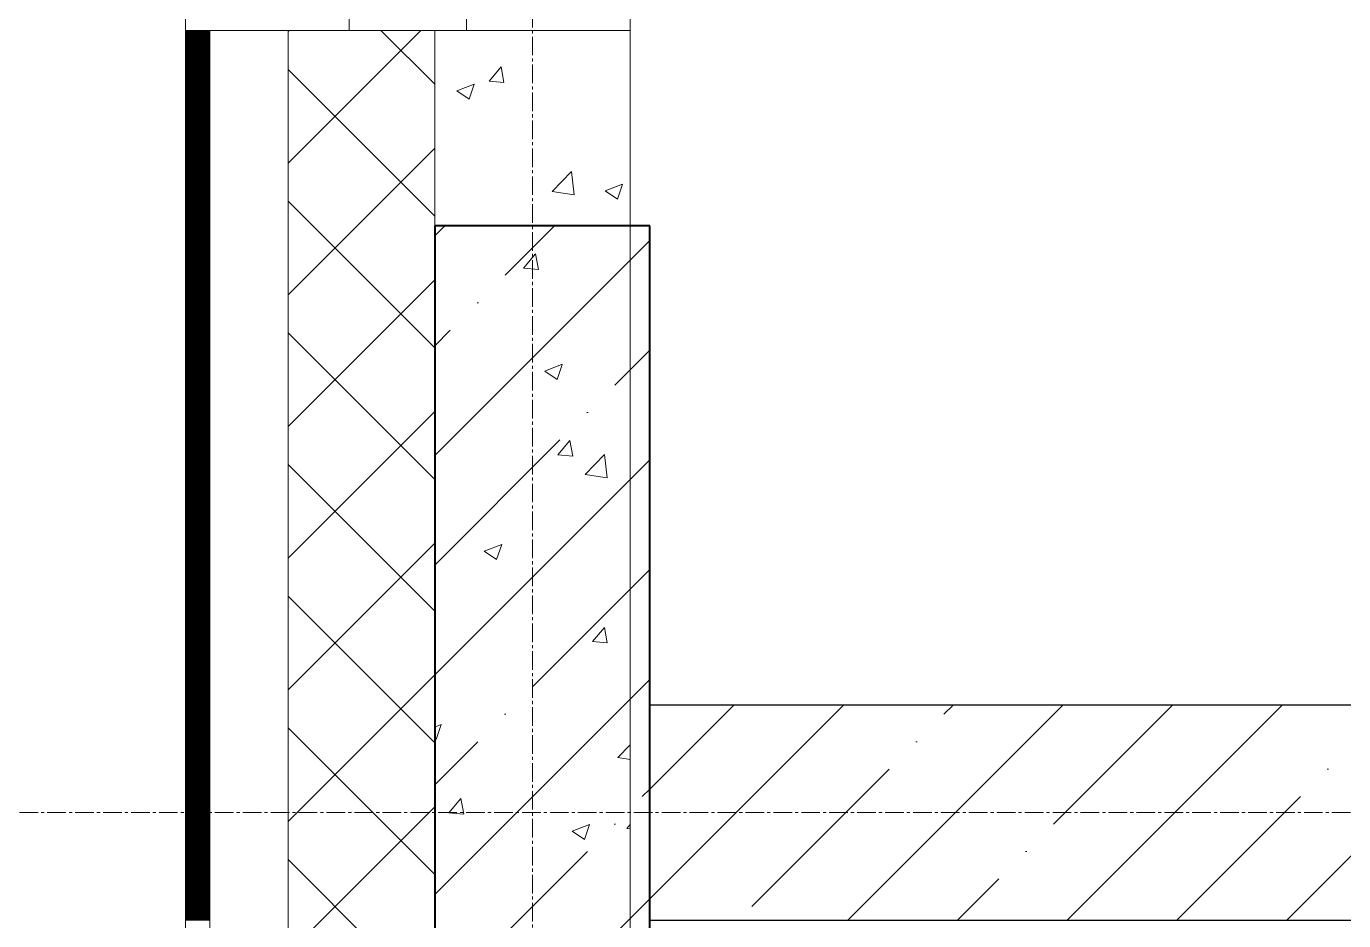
# Model space of a CAD drawing. Header units: millimetres. Extents: x -24360 to 609566, y -391049 to 148426.
# Drawn here: x 193512 to 194859, y 12544 to 13458 of the extents above; entities that cross this region are included whole.
import ezdxf

# ---------------------------------------------------------------- set-up
doc = ezdxf.new("R2010")
doc.units = ezdxf.units.MM
doc.linetypes.add('CENTER2', pattern=[28.575, 19.05, -3.175, 3.175, -3.175])
doc.linetypes.add('HIDDEN2', pattern=[4.7625, 3.175, -1.5875])
for name, color, linetype, lineweight in [('A-Wall_Материал_Газоблок_Контур', 250, 'Continuous', 0), ('АР_Колонны', 70, 'Continuous', 30), ('АР_Окна', 4, 'Continuous', 5), ('АР_Стены ЖБ', 7, 'Continuous', 30), ('АР_Стены ПЕНОблок', 52, 'Continuous', 20), ('АР_Тонкая', 254, 'Continuous', 5), ('АР_Утеплитель', 31, 'Continuous', 0), ('АР_Штриховка', 8, 'Continuous', 0)]:
    doc.layers.add(name, color=color, linetype=linetype, lineweight=lineweight)
doc.layers.add('АР_Оси_РД_100', color=7, linetype='Continuous', lineweight=0, true_color=0x525252)

msp = doc.modelspace()

# ---------------------------------------------------------------- hatches: boundary and pattern name
at = {"layer": 'АР_Штриховка', "linetype": 'Continuous', "lineweight": 5, "true_color": 0x000000}
h = msp.add_hatch(dxfattribs=at)
h.set_pattern_fill('ANSI35', color=18, scale=25, style=0)
h.set_pattern_definition([(45, (194029.4, -14045.81), (-112.2532, 112.2532), []), (45, (194141.65, -14045.81), (-112.2532, 112.2532), [198.4375, -39.6875, 0, -39.6875])])
h.paths.add_polyline_path([(193929.4, 12054.189), (194149.4, 12054.189), (194149.4, 13254.189), (193929.4, 13254.189)], flags=0)
h = msp.add_hatch(dxfattribs=at)
h.set_pattern_fill('ANSI35', color=18, scale=25, style=0)
h.set_pattern_definition([(45, (194029.4, -14045.81), (-112.2532, 112.2532), []), (45, (194141.65, -14045.81), (-112.2532, 112.2532), [198.4375, -39.6875, 0, -39.6875])])
h.paths.add_polyline_path([(194149.399, 12764.184), (194149.4, 12544.184), (200729.4, 12544.189), (200729.399, 12764.189)], flags=0)

# ---------------------------------------------------------------- linework, layer by layer
at = {"layer": 'A-Wall_Материал_Газоблок_Контур', "color": 18, "linetype": 'Continuous', "lineweight": 0, "true_color": 0x000000}
for p, q in [((193674.4, 16754.189), (193674.4, 13454.189)), ((194129.4, 13454.189), (194129.4, 16754.189))]:
    msp.add_line(p, q, dxfattribs=at)
at = {"layer": 'АР_Колонны', "color": 18, "linetype": 'HIDDEN2', "lineweight": 25, "true_color": 0x000000}
for p, q in [((193929.4, 13254.189), (194149.4, 13254.189)), ((193929.4, 12054.189), (193929.4, 13254.189)), ((194149.4, 13254.189), (194149.4, 12054.189))]:
    msp.add_line(p, q, dxfattribs=at)
at = {"layer": 'АР_Колонны', "color": 18, "linetype": 'Continuous', "lineweight": 30, "true_color": 0x000000}
for p, q in [((194149.4, 13254.189), (193929.4, 13254.189)), ((193929.4, 13254.189), (193929.4, 12054.189)), ((194149.4, 12054.189), (194149.4, 13254.189))]:
    msp.add_line(p, q, dxfattribs=at)
at = {"layer": 'АР_Окна', "color": 18, "linetype": 'Continuous', "lineweight": 5, "true_color": 0x000000}
for p, q in [((193674.4, 16754.189), (193674.4, 13454.189)), ((194129.4, 16754.189), (194129.4, 13454.189))]:
    msp.add_line(p, q, dxfattribs=at)
msp.add_lwpolyline([(193961.9, 13504.189), (193961.9, 13454.189), (193841.9, 13454.189), (193841.9, 13504.189)], close=True, dxfattribs=at)
at = {"layer": 'АР_Оси_РД_100', "linetype": 'CENTER2'}
msp.add_line((194029.4, -4259.177), (194029.4, 30254.189), dxfattribs=at)
msp.add_lwpolyline([(223584.4, 12654.189), (188574.442, 12654.189), (188074.442, 12804.189)], dxfattribs=at)
at = {"layer": 'АР_Стены ЖБ', "color": 18, "linetype": 'Continuous', "lineweight": 40, "true_color": 0x000000}
for p, q in [((194149.4, 13254.189), (193929.4, 13254.189)), ((193929.4, 13254.189), (193929.4, 12054.189)), ((194149.4, 12054.189), (194149.4, 13254.189))]:
    msp.add_line(p, q, dxfattribs=at)
at = {"layer": 'АР_Стены ЖБ', "color": 18, "linetype": 'Continuous', "lineweight": 30, "true_color": 0x000000}
for p, q in [((200729.399, 12764.189), (194149.399, 12764.184)), ((194149.399, 12764.184), (194149.4, 12544.184)), ((194149.4, 12544.184), (200729.4, 12544.189))]:
    msp.add_line(p, q, dxfattribs=at)
at = {"layer": 'АР_Стены ПЕНОблок', "color": 18, "linetype": 'Continuous', "lineweight": 20, "true_color": 0x000000}
for p, q in [((194129.4, 13454.189), (193929.4, 13454.189)), ((193929.4, 13454.189), (193929.4, 11954.189)), ((194129.4, 11954.189), (194129.4, 13454.189))]:
    msp.add_line(p, q, dxfattribs=at)
at = {"layer": 'АР_Тонкая', "color": 18, "linetype": 'Continuous', "lineweight": 5, "true_color": 0x000000}
for p, q in [((193699.4, 13454.189), (193674.4, 13454.189)), ((193674.4, 13454.189), (193674.4, 11954.189)), ((193779.4, 13454.189), (193699.4, 13454.189)), ((193699.4, 13454.189), (193699.4, 11954.189)), ((193699.4, 11954.189), (193699.4, 13454.189)), ((193779.4, 11954.189), (193779.4, 13454.189))]:
    msp.add_line(p, q, dxfattribs=at)
at = {"layer": 'АР_Утеплитель', "color": 18, "linetype": 'Continuous', "lineweight": 0, "true_color": 0x000000}
for p, q in [((193929.4, 13454.189), (193779.4, 13454.189)), ((193779.4, 13454.189), (193779.4, 11954.189)), ((193929.4, 11954.189), (193929.4, 13454.189))]:
    msp.add_line(p, q, dxfattribs=at)
at = {"layer": 'АР_Штриховка', "color": 18, "linetype": 'Continuous', "lineweight": 0, "true_color": 0x000000}
for p, q in [((193674.4, 13453.189), (193699.4, 13453.189)), ((193674.4, 13452.189), (193699.4, 13452.189)), ((193779.4, 13453.18), (193780.408, 13454.189)), ((193779.4, 13318.476), (193915.112, 13454.189)), ((193929.4, 13399.069), (193874.28, 13454.189)), ((193674.4, 13451.189), (193699.4, 13451.189)), ((193674.4, 13450.189), (193699.4, 13450.189)), ((193674.4, 13449.189), (193699.4, 13449.189)), ((193674.4, 13448.189), (193699.4, 13448.189)), ((193674.4, 13447.189), (193699.4, 13447.189)), ((193674.4, 13446.189), (193699.4, 13446.189)), ((193674.4, 13445.189), (193699.4, 13445.189)), ((193674.4, 13444.189), (193699.4, 13444.189)), ((193674.4, 13443.189), (193699.4, 13443.189)), ((193674.4, 13442.189), (193699.4, 13442.189)), ((193674.4, 13441.189), (193699.4, 13441.189)), ((193674.4, 13440.189), (193699.4, 13440.189)), ((193674.4, 13439.189), (193699.4, 13439.189)), ((193674.4, 13438.189), (193699.4, 13438.189)), ((193674.4, 13437.189), (193699.4, 13437.189)), ((193674.4, 13436.189), (193699.4, 13436.189)), ((193674.4, 13435.189), (193699.4, 13435.189)), ((193674.4, 13434.189), (193699.4, 13434.189)), ((193674.4, 13433.189), (193699.4, 13433.189)), ((193674.4, 13432.189), (193699.4, 13432.189)), ((193674.4, 13431.189), (193699.4, 13431.189)), ((193674.4, 13430.189), (193699.4, 13430.189)), ((193674.4, 13429.189), (193699.4, 13429.189)), ((193674.4, 13428.189), (193699.4, 13428.189)), ((193674.4, 13427.189), (193699.4, 13427.189)), ((193674.4, 13426.189), (193699.4, 13426.189)), ((193674.4, 13425.189), (193699.4, 13425.189)), ((193674.4, 13424.189), (193699.4, 13424.189)), ((193674.4, 13423.189), (193699.4, 13423.189)), ((193674.4, 13422.189), (193699.4, 13422.189)), ((193674.4, 13421.189), (193699.4, 13421.189)), ((193674.4, 13420.189), (193699.4, 13420.189)), ((193674.4, 13419.189), (193699.4, 13419.189)), ((193674.4, 13418.189), (193699.4, 13418.189)), ((193674.4, 13417.189), (193699.4, 13417.189)), ((193674.4, 13416.189), (193699.4, 13416.189)), ((193674.4, 13415.189), (193699.4, 13415.189)), ((193674.4, 13414.189), (193699.4, 13414.189)), ((193674.4, 13413.189), (193699.4, 13413.189)), ((193674.4, 13412.189), (193699.4, 13412.189)), ((193929.4, 13264.365), (193779.4, 13414.365)), ((193985.031, 13402.194), (193997.276, 13416.787)), ((194000.278, 13400.877), (193997.342, 13416.799)), ((193674.4, 13411.189), (193699.4, 13411.189)), ((193674.4, 13410.189), (193699.4, 13410.189)), ((193674.4, 13409.189), (193699.4, 13409.189)), ((193674.4, 13408.189), (193699.4, 13408.189)), ((193674.4, 13407.189), (193699.4, 13407.189)), ((193674.4, 13406.189), (193699.4, 13406.189)), ((193674.4, 13405.189), (193699.4, 13405.189)), ((193674.4, 13404.189), (193699.4, 13404.189)), ((193674.4, 13403.189), (193699.4, 13403.189)), ((193674.4, 13402.189), (193699.4, 13402.189)), ((193674.4, 13401.189), (193699.4, 13401.189)), ((193674.4, 13400.189), (193699.4, 13400.189)), ((193674.4, 13399.189), (193699.4, 13399.189)), ((193674.4, 13398.189), (193699.4, 13398.189)), ((193952.133, 13392.31), (193969.918, 13399.137)), ((193964.763, 13383.77), (193969.913, 13399.119)), ((193985.031, 13402.194), (194000.213, 13400.865)), ((193674.4, 13397.189), (193699.4, 13397.189)), ((193674.4, 13396.189), (193699.4, 13396.189)), ((193674.4, 13395.189), (193699.4, 13395.189)), ((193674.4, 13394.189), (193699.4, 13394.189)), ((193674.4, 13393.189), (193699.4, 13393.189)), ((193674.4, 13392.189), (193699.4, 13392.189)), ((193674.4, 13391.189), (193699.4, 13391.189)), ((193674.4, 13390.189), (193699.4, 13390.189)), ((193674.4, 13389.189), (193699.4, 13389.189)), ((193674.4, 13388.189), (193699.4, 13388.189)), ((193674.4, 13387.189), (193699.4, 13387.189)), ((193674.4, 13386.189), (193699.4, 13386.189)), ((193674.4, 13385.189), (193699.4, 13385.189)), ((193952.126, 13392.293), (193964.76, 13383.77)), ((193674.4, 13384.189), (193699.4, 13384.189)), ((193674.4, 13383.189), (193699.4, 13383.189)), ((193674.4, 13382.189), (193699.4, 13382.189)), ((193674.4, 13381.189), (193699.4, 13381.189)), ((193674.4, 13380.189), (193699.4, 13380.189)), ((193674.4, 13379.189), (193699.4, 13379.189)), ((193674.4, 13378.189), (193699.4, 13378.189)), ((193674.4, 13377.189), (193699.4, 13377.189)), ((193674.4, 13376.189), (193699.4, 13376.189)), ((193674.4, 13375.189), (193699.4, 13375.189)), ((193674.4, 13374.189), (193699.4, 13374.189)), ((193674.4, 13373.189), (193699.4, 13373.189)), ((193674.4, 13372.189), (193699.4, 13372.189)), ((193674.4, 13371.189), (193699.4, 13371.189)), ((193674.4, 13370.189), (193699.4, 13370.189)), ((193674.4, 13369.189), (193699.4, 13369.189)), ((193674.4, 13368.189), (193699.4, 13368.189)), ((193674.4, 13367.189), (193699.4, 13367.189)), ((193674.4, 13366.189), (193699.4, 13366.189)), ((193674.4, 13365.189), (193699.4, 13365.189)), ((193674.4, 13364.189), (193699.4, 13364.189)), ((193674.4, 13363.189), (193699.4, 13363.189)), ((193674.4, 13362.189), (193699.4, 13362.189)), ((193674.4, 13361.189), (193699.4, 13361.189)), ((193674.4, 13360.189), (193699.4, 13360.189)), ((193674.4, 13359.189), (193699.4, 13359.189)), ((193674.4, 13358.189), (193699.4, 13358.189)), ((193674.4, 13357.189), (193699.4, 13357.189)), ((193674.4, 13356.189), (193699.4, 13356.189)), ((193674.4, 13355.189), (193699.4, 13355.189)), ((193674.4, 13354.189), (193699.4, 13354.189)), ((193674.4, 13353.189), (193699.4, 13353.189)), ((193674.4, 13352.189), (193699.4, 13352.189)), ((193674.4, 13351.189), (193699.4, 13351.189)), ((193674.4, 13350.189), (193699.4, 13350.189)), ((193674.4, 13349.189), (193699.4, 13349.189)), ((193674.4, 13348.189), (193699.4, 13348.189)), ((193674.4, 13347.189), (193699.4, 13347.189)), ((193674.4, 13346.189), (193699.4, 13346.189)), ((193674.4, 13345.189), (193699.4, 13345.189)), ((193674.4, 13344.189), (193699.4, 13344.189)), ((193674.4, 13343.189), (193699.4, 13343.189)), ((193674.4, 13342.189), (193699.4, 13342.189)), ((193674.4, 13341.189), (193699.4, 13341.189)), ((193674.4, 13340.189), (193699.4, 13340.189)), ((193674.4, 13339.189), (193699.4, 13339.189)), ((193674.4, 13338.189), (193699.4, 13338.189)), ((193674.4, 13337.189), (193699.4, 13337.189)), ((193674.4, 13336.189), (193699.4, 13336.189)), ((193674.4, 13335.189), (193699.4, 13335.189)), ((193674.4, 13334.189), (193699.4, 13334.189)), ((193674.4, 13333.189), (193699.4, 13333.189)), ((193674.4, 13332.189), (193699.4, 13332.189)), ((193674.4, 13331.189), (193699.4, 13331.189)), ((193779.4, 13183.773), (193929.4, 13333.773)), ((193674.4, 13330.189), (193699.4, 13330.189)), ((193674.4, 13329.189), (193699.4, 13329.189)), ((193674.4, 13328.189), (193699.4, 13328.189)), ((193674.4, 13327.189), (193699.4, 13327.189)), ((193674.4, 13326.189), (193699.4, 13326.189)), ((193674.4, 13325.189), (193699.4, 13325.189)), ((193674.4, 13324.189), (193699.4, 13324.189)), ((193674.4, 13323.189), (193699.4, 13323.189)), ((193674.4, 13322.189), (193699.4, 13322.189)), ((193674.4, 13321.189), (193699.4, 13321.189)), ((193674.4, 13320.189), (193699.4, 13320.189)), ((193674.4, 13319.189), (193699.4, 13319.189)), ((193674.4, 13318.189), (193699.4, 13318.189)), ((193674.4, 13317.189), (193699.4, 13317.189)), ((193674.4, 13316.189), (193699.4, 13316.189)), ((193674.4, 13315.189), (193699.4, 13315.189)), ((193674.4, 13314.189), (193699.4, 13314.189)), ((193674.4, 13313.189), (193699.4, 13313.189)), ((193674.4, 13312.189), (193699.4, 13312.189)), ((193674.4, 13311.189), (193699.4, 13311.189)), ((193674.4, 13310.189), (193699.4, 13310.189)), ((193674.4, 13309.189), (193699.4, 13309.189)), ((193674.4, 13308.189), (193699.4, 13308.189)), ((193674.4, 13307.189), (193699.4, 13307.189)), ((193674.4, 13306.189), (193699.4, 13306.189)), ((193674.4, 13305.189), (193699.4, 13305.189)), ((193674.4, 13304.189), (193699.4, 13304.189)), ((194049.557, 13289.452), (194069.341, 13310.071)), ((194072.164, 13285.951), (194069.358, 13310.073)), ((193674.4, 13303.189), (193699.4, 13303.189)), ((193674.4, 13302.189), (193699.4, 13302.189)), ((193674.4, 13301.189), (193699.4, 13301.189)), ((193674.4, 13300.189), (193699.4, 13300.189)), ((193674.4, 13299.189), (193699.4, 13299.189)), ((193674.4, 13298.189), (193699.4, 13298.189)), ((193674.4, 13297.189), (193699.4, 13297.189)), ((193674.4, 13296.189), (193699.4, 13296.189)), ((193674.4, 13295.189), (193699.4, 13295.189)), ((193674.4, 13294.189), (193699.4, 13294.189)), ((193674.4, 13293.189), (193699.4, 13293.189)), ((193674.4, 13292.189), (193699.4, 13292.189)), ((193674.4, 13291.189), (193699.4, 13291.189)), ((193674.4, 13290.189), (193699.4, 13290.189)), ((194103.74, 13290.027), (194116.374, 13281.505)), ((194103.748, 13290.045), (194121.533, 13296.872)), ((194116.377, 13281.504), (194121.527, 13296.853)), ((193674.4, 13289.189), (193699.4, 13289.189)), ((193674.4, 13288.189), (193699.4, 13288.189)), ((193674.4, 13287.189), (193699.4, 13287.189)), ((193674.4, 13286.189), (193699.4, 13286.189)), ((193674.4, 13285.189), (193699.4, 13285.189)), ((193674.4, 13284.189), (193699.4, 13284.189)), ((193674.4, 13283.189), (193699.4, 13283.189)), ((193674.4, 13282.189), (193699.4, 13282.189)), ((193674.4, 13281.189), (193699.4, 13281.189)), ((193674.4, 13280.189), (193699.4, 13280.189)), ((193674.4, 13279.189), (193699.4, 13279.189)), ((193674.4, 13278.189), (193699.4, 13278.189)), ((193674.4, 13277.189), (193699.4, 13277.189)), ((193929.4, 13129.661), (193779.4, 13279.661)), ((194049.57, 13289.426), (194072.159, 13285.922)), ((193674.4, 13276.189), (193699.4, 13276.189)), ((193674.4, 13275.189), (193699.4, 13275.189)), ((193674.4, 13274.189), (193699.4, 13274.189)), ((193674.4, 13273.189), (193699.4, 13273.189)), ((193674.4, 13272.189), (193699.4, 13272.189)), ((193674.4, 13271.189), (193699.4, 13271.189)), ((193674.4, 13270.189), (193699.4, 13270.189)), ((193674.4, 13269.189), (193699.4, 13269.189)), ((193674.4, 13268.189), (193699.4, 13268.189)), ((193674.4, 13267.189), (193699.4, 13267.189)), ((193674.4, 13266.189), (193699.4, 13266.189)), ((193674.4, 13265.189), (193699.4, 13265.189)), ((193674.4, 13264.189), (193699.4, 13264.189)), ((193674.4, 13263.189), (193699.4, 13263.189)), ((193674.4, 13262.189), (193699.4, 13262.189)), ((193674.4, 13261.189), (193699.4, 13261.189)), ((193674.4, 13260.189), (193699.4, 13260.189)), ((193674.4, 13259.189), (193699.4, 13259.189)), ((193674.4, 13258.189), (193699.4, 13258.189)), ((193674.4, 13257.189), (193699.4, 13257.189)), ((193674.4, 13256.189), (193699.4, 13256.189)), ((193674.4, 13255.189), (193699.4, 13255.189)), ((193674.4, 13254.189), (193699.4, 13254.189)), ((193674.4, 13253.189), (193699.4, 13253.189)), ((193674.4, 13252.189), (193699.4, 13252.189)), ((193674.4, 13251.189), (193699.4, 13251.189)), ((193674.4, 13250.189), (193699.4, 13250.189)), ((193674.4, 13249.189), (193699.4, 13249.189)), ((193674.4, 13248.189), (193699.4, 13248.189)), ((193674.4, 13247.189), (193699.4, 13247.189)), ((193674.4, 13246.189), (193699.4, 13246.189)), ((193674.4, 13245.189), (193699.4, 13245.189)), ((193674.4, 13244.189), (193699.4, 13244.189)), ((193674.4, 13243.189), (193699.4, 13243.189)), ((193674.4, 13242.189), (193699.4, 13242.189)), ((193674.4, 13241.189), (193699.4, 13241.189)), ((193674.4, 13240.189), (193699.4, 13240.189)), ((193674.4, 13239.189), (193699.4, 13239.189)), ((193674.4, 13238.189), (193699.4, 13238.189)), ((193674.4, 13237.189), (193699.4, 13237.189)), ((193674.4, 13236.189), (193699.4, 13236.189)), ((193674.4, 13235.189), (193699.4, 13235.189)), ((193674.4, 13234.189), (193699.4, 13234.189)), ((193674.4, 13233.189), (193699.4, 13233.189)), ((193674.4, 13232.189), (193699.4, 13232.189)), ((193674.4, 13231.189), (193699.4, 13231.189)), ((193674.4, 13230.189), (193699.4, 13230.189)), ((193674.4, 13229.189), (193699.4, 13229.189)), ((193674.4, 13228.189), (193699.4, 13228.189)), ((193674.4, 13227.189), (193699.4, 13227.189)), ((193674.4, 13226.189), (193699.4, 13226.189)), ((193674.4, 13225.189), (193699.4, 13225.189)), ((193674.4, 13224.189), (193699.4, 13224.189)), ((193674.4, 13223.189), (193699.4, 13223.189)), ((194020.274, 13211.137), (194032.519, 13225.73)), ((194035.521, 13209.82), (194032.584, 13225.742)), ((193674.4, 13222.189), (193699.4, 13222.189)), ((193674.4, 13221.189), (193699.4, 13221.189)), ((193674.4, 13220.189), (193699.4, 13220.189)), ((193674.4, 13219.189), (193699.4, 13219.189)), ((193674.4, 13218.189), (193699.4, 13218.189)), ((193674.4, 13217.189), (193699.4, 13217.189)), ((193674.4, 13216.189), (193699.4, 13216.189)), ((193674.4, 13215.189), (193699.4, 13215.189)), ((193674.4, 13214.189), (193699.4, 13214.189)), ((193674.4, 13213.189), (193699.4, 13213.189)), ((193674.4, 13212.189), (193699.4, 13212.189)), ((193674.4, 13211.189), (193699.4, 13211.189)), ((193674.4, 13210.189), (193699.4, 13210.189)), ((193674.4, 13209.189), (193699.4, 13209.189)), ((194020.274, 13211.137), (194035.456, 13209.808)), ((193674.4, 13208.189), (193699.4, 13208.189)), ((193674.4, 13207.189), (193699.4, 13207.189)), ((193674.4, 13206.189), (193699.4, 13206.189)), ((193674.4, 13205.189), (193699.4, 13205.189)), ((193674.4, 13204.189), (193699.4, 13204.189)), ((193674.4, 13203.189), (193699.4, 13203.189)), ((193674.4, 13202.189), (193699.4, 13202.189)), ((193674.4, 13201.189), (193699.4, 13201.189)), ((193674.4, 13200.189), (193699.4, 13200.189)), ((193674.4, 13199.189), (193699.4, 13199.189)), ((193674.4, 13198.189), (193699.4, 13198.189)), ((193674.4, 13197.189), (193699.4, 13197.189)), ((193674.4, 13196.189), (193699.4, 13196.189)), ((193779.4, 13049.069), (193929.4, 13199.069)), ((193674.4, 13195.189), (193699.4, 13195.189)), ((193674.4, 13194.189), (193699.4, 13194.189)), ((193674.4, 13193.189), (193699.4, 13193.189)), ((193674.4, 13192.189), (193699.4, 13192.189)), ((193674.4, 13191.189), (193699.4, 13191.189)), ((193674.4, 13190.189), (193699.4, 13190.189)), ((193674.4, 13189.189), (193699.4, 13189.189)), ((193674.4, 13188.189), (193699.4, 13188.189)), ((193674.4, 13187.189), (193699.4, 13187.189)), ((193674.4, 13186.189), (193699.4, 13186.189)), ((193674.4, 13185.189), (193699.4, 13185.189)), ((193674.4, 13184.189), (193699.4, 13184.189)), ((193674.4, 13183.189), (193699.4, 13183.189)), ((193674.4, 13182.189), (193699.4, 13182.189)), ((193674.4, 13181.189), (193699.4, 13181.189)), ((193674.4, 13180.189), (193699.4, 13180.189)), ((193674.4, 13179.189), (193699.4, 13179.189)), ((193674.4, 13178.189), (193699.4, 13178.189)), ((193674.4, 13177.189), (193699.4, 13177.189)), ((193674.4, 13176.189), (193699.4, 13176.189)), ((193674.4, 13175.189), (193699.4, 13175.189)), ((193674.4, 13174.189), (193699.4, 13174.189)), ((193674.4, 13173.189), (193699.4, 13173.189)), ((193674.4, 13172.189), (193699.4, 13172.189)), ((193674.4, 13171.189), (193699.4, 13171.189)), ((193674.4, 13170.189), (193699.4, 13170.189)), ((193674.4, 13169.189), (193699.4, 13169.189)), ((193674.4, 13168.189), (193699.4, 13168.189)), ((193674.4, 13167.189), (193699.4, 13167.189)), ((193674.4, 13166.189), (193699.4, 13166.189)), ((193674.4, 13165.189), (193699.4, 13165.189)), ((193674.4, 13164.189), (193699.4, 13164.189)), ((193674.4, 13163.189), (193699.4, 13163.189)), ((193674.4, 13162.189), (193699.4, 13162.189)), ((193674.4, 13161.189), (193699.4, 13161.189)), ((193674.4, 13160.189), (193699.4, 13160.189)), ((193674.4, 13159.189), (193699.4, 13159.189)), ((193674.4, 13158.189), (193699.4, 13158.189)), ((193674.4, 13157.189), (193699.4, 13157.189)), ((193674.4, 13156.189), (193699.4, 13156.189)), ((193674.4, 13155.189), (193699.4, 13155.189)), ((193674.4, 13154.189), (193699.4, 13154.189)), ((193674.4, 13153.189), (193699.4, 13153.189)), ((193674.4, 13152.189), (193699.4, 13152.189)), ((193674.4, 13151.189), (193699.4, 13151.189)), ((193674.4, 13150.189), (193699.4, 13150.189)), ((193674.4, 13149.189), (193699.4, 13149.189)), ((193674.4, 13148.189), (193699.4, 13148.189)), ((193674.4, 13147.189), (193699.4, 13147.189)), ((193674.4, 13146.189), (193699.4, 13146.189)), ((193674.4, 13145.189), (193699.4, 13145.189)), ((193674.4, 13144.189), (193699.4, 13144.189)), ((193674.4, 13143.189), (193699.4, 13143.189)), ((193674.4, 13142.189), (193699.4, 13142.189)), ((193929.4, 12994.957), (193779.4, 13144.957)), ((193674.4, 13141.189), (193699.4, 13141.189)), ((193674.4, 13140.189), (193699.4, 13140.189)), ((193674.4, 13139.189), (193699.4, 13139.189)), ((193674.4, 13138.189), (193699.4, 13138.189)), ((193674.4, 13137.189), (193699.4, 13137.189)), ((193674.4, 13136.189), (193699.4, 13136.189)), ((193674.4, 13135.189), (193699.4, 13135.189)), ((193674.4, 13134.189), (193699.4, 13134.189)), ((193674.4, 13133.189), (193699.4, 13133.189)), ((193674.4, 13132.189), (193699.4, 13132.189)), ((193674.4, 13131.189), (193699.4, 13131.189)), ((193674.4, 13130.189), (193699.4, 13130.189)), ((193674.4, 13129.189), (193699.4, 13129.189)), ((193674.4, 13128.189), (193699.4, 13128.189)), ((193674.4, 13127.189), (193699.4, 13127.189)), ((193674.4, 13126.189), (193699.4, 13126.189)), ((193674.4, 13125.189), (193699.4, 13125.189)), ((193674.4, 13124.189), (193699.4, 13124.189)), ((193674.4, 13123.189), (193699.4, 13123.189)), ((193674.4, 13122.189), (193699.4, 13122.189)), ((193674.4, 13121.189), (193699.4, 13121.189)), ((193674.4, 13120.189), (193699.4, 13120.189)), ((193674.4, 13119.189), (193699.4, 13119.189)), ((193674.4, 13118.189), (193699.4, 13118.189)), ((193674.4, 13117.189), (193699.4, 13117.189)), ((193674.4, 13116.189), (193699.4, 13116.189)), ((193674.4, 13115.189), (193699.4, 13115.189)), ((193674.4, 13114.189), (193699.4, 13114.189)), ((193674.4, 13113.189), (193699.4, 13113.189)), ((193674.4, 13112.189), (193699.4, 13112.189)), ((193674.4, 13111.189), (193699.4, 13111.189)), ((193674.4, 13110.189), (193699.4, 13110.189)), ((193674.4, 13109.189), (193699.4, 13109.189)), ((193674.4, 13108.189), (193699.4, 13108.189)), ((193674.4, 13107.189), (193699.4, 13107.189)), ((193674.4, 13106.189), (193699.4, 13106.189)), ((193674.4, 13105.189), (193699.4, 13105.189)), ((193674.4, 13104.189), (193699.4, 13104.189)), ((193674.4, 13103.189), (193699.4, 13103.189)), ((193674.4, 13102.189), (193699.4, 13102.189)), ((194041.938, 13105.839), (194054.572, 13097.317)), ((194041.946, 13105.857), (194059.73, 13112.684)), ((194054.575, 13097.316), (194059.725, 13112.665)), ((193674.4, 13101.189), (193699.4, 13101.189)), ((193674.4, 13100.189), (193699.4, 13100.189)), ((193674.4, 13099.189), (193699.4, 13099.189)), ((193674.4, 13098.189), (193699.4, 13098.189)), ((193674.4, 13097.189), (193699.4, 13097.189)), ((193674.4, 13096.189), (193699.4, 13096.189)), ((193674.4, 13095.189), (193699.4, 13095.189)), ((193674.4, 13094.189), (193699.4, 13094.189)), ((193674.4, 13093.189), (193699.4, 13093.189)), ((193674.4, 13092.189), (193699.4, 13092.189)), ((193674.4, 13091.189), (193699.4, 13091.189)), ((193674.4, 13090.189), (193699.4, 13090.189)), ((193674.4, 13089.189), (193699.4, 13089.189)), ((193674.4, 13088.189), (193699.4, 13088.189)), ((193674.4, 13087.189), (193699.4, 13087.189)), ((193674.4, 13086.189), (193699.4, 13086.189)), ((193674.4, 13085.189), (193699.4, 13085.189)), ((193674.4, 13084.189), (193699.4, 13084.189)), ((193674.4, 13083.189), (193699.4, 13083.189)), ((193674.4, 13082.189), (193699.4, 13082.189)), ((193674.4, 13081.189), (193699.4, 13081.189)), ((193674.4, 13080.189), (193699.4, 13080.189)), ((193674.4, 13079.189), (193699.4, 13079.189)), ((193674.4, 13078.189), (193699.4, 13078.189)), ((193674.4, 13077.189), (193699.4, 13077.189)), ((193674.4, 13076.189), (193699.4, 13076.189)), ((193674.4, 13075.189), (193699.4, 13075.189)), ((193674.4, 13074.189), (193699.4, 13074.189)), ((193674.4, 13073.189), (193699.4, 13073.189)), ((193674.4, 13072.189), (193699.4, 13072.189)), ((193674.4, 13071.189), (193699.4, 13071.189)), ((193674.4, 13070.189), (193699.4, 13070.189)), ((193674.4, 13069.189), (193699.4, 13069.189)), ((193674.4, 13068.189), (193699.4, 13068.189)), ((193674.4, 13067.189), (193699.4, 13067.189)), ((193674.4, 13066.189), (193699.4, 13066.189)), ((193674.4, 13065.189), (193699.4, 13065.189)), ((193674.4, 13064.189), (193699.4, 13064.189)), ((193674.4, 13063.189), (193699.4, 13063.189)), ((193674.4, 13062.189), (193699.4, 13062.189)), ((193674.4, 13061.189), (193699.4, 13061.189)), ((193779.4, 12914.365), (193929.4, 13064.365)), ((193674.4, 13060.189), (193699.4, 13060.189)), ((193674.4, 13059.189), (193699.4, 13059.189)), ((193674.4, 13058.189), (193699.4, 13058.189)), ((193674.4, 13057.189), (193699.4, 13057.189)), ((193674.4, 13056.189), (193699.4, 13056.189)), ((193674.4, 13055.189), (193699.4, 13055.189)), ((193674.4, 13054.189), (193699.4, 13054.189)), ((193674.4, 13053.189), (193699.4, 13053.189)), ((193674.4, 13052.189), (193699.4, 13052.189)), ((193674.4, 13051.189), (193699.4, 13051.189)), ((193674.4, 13050.189), (193699.4, 13050.189)), ((193674.4, 13049.189), (193699.4, 13049.189)), ((193674.4, 13048.189), (193699.4, 13048.189)), ((193674.4, 13047.189), (193699.4, 13047.189)), ((193674.4, 13046.189), (193699.4, 13046.189)), ((193674.4, 13045.189), (193699.4, 13045.189)), ((193674.4, 13044.189), (193699.4, 13044.189)), ((193674.4, 13043.189), (193699.4, 13043.189)), ((193674.4, 13042.189), (193699.4, 13042.189)), ((193674.4, 13041.189), (193699.4, 13041.189)), ((193674.4, 13040.189), (193699.4, 13040.189)), ((193674.4, 13039.189), (193699.4, 13039.189)), ((193674.4, 13038.189), (193699.4, 13038.189)), ((193674.4, 13037.189), (193699.4, 13037.189)), ((193674.4, 13036.189), (193699.4, 13036.189)), ((193674.4, 13035.189), (193699.4, 13035.189)), ((193674.4, 13034.189), (193699.4, 13034.189)), ((194055.518, 13020.08), (194067.763, 13034.673)), ((194070.764, 13018.764), (194067.827, 13034.685)), ((193674.4, 13033.189), (193699.4, 13033.189)), ((193674.4, 13032.189), (193699.4, 13032.189)), ((193674.4, 13031.189), (193699.4, 13031.189)), ((193674.4, 13030.189), (193699.4, 13030.189)), ((193674.4, 13029.189), (193699.4, 13029.189)), ((193674.4, 13028.189), (193699.4, 13028.189)), ((193674.4, 13027.189), (193699.4, 13027.189)), ((193674.4, 13026.189), (193699.4, 13026.189)), ((193674.4, 13025.189), (193699.4, 13025.189)), ((193674.4, 13024.189), (193699.4, 13024.189)), ((193674.4, 13023.189), (193699.4, 13023.189)), ((193674.4, 13022.189), (193699.4, 13022.189)), ((193674.4, 13021.189), (193699.4, 13021.189)), ((194083.232, 12999.984), (194103.016, 13020.603)), ((194105.838, 12996.482), (194103.032, 13020.605)), ((193674.4, 13020.189), (193699.4, 13020.189)), ((193674.4, 13019.189), (193699.4, 13019.189)), ((193674.4, 13018.189), (193699.4, 13018.189)), ((193674.4, 13017.189), (193699.4, 13017.189)), ((193674.4, 13016.189), (193699.4, 13016.189)), ((193674.4, 13015.189), (193699.4, 13015.189)), ((193674.4, 13014.189), (193699.4, 13014.189)), ((193674.4, 13013.189), (193699.4, 13013.189)), ((193674.4, 13012.189), (193699.4, 13012.189)), ((193674.4, 13011.189), (193699.4, 13011.189)), ((193674.4, 13010.189), (193699.4, 13010.189)), ((193674.4, 13009.189), (193699.4, 13009.189)), ((193674.4, 13008.189), (193699.4, 13008.189)), ((193674.4, 13007.189), (193699.4, 13007.189)), ((193929.4, 12860.253), (193779.4, 13010.253)), ((194055.518, 13020.08), (194070.7, 13018.752)), ((193674.4, 13006.189), (193699.4, 13006.189)), ((193674.4, 13005.189), (193699.4, 13005.189)), ((193674.4, 13004.189), (193699.4, 13004.189)), ((193674.4, 13003.189), (193699.4, 13003.189)), ((193674.4, 13002.189), (193699.4, 13002.189)), ((193674.4, 13001.189), (193699.4, 13001.189)), ((193674.4, 13000.189), (193699.4, 13000.189)), ((193674.4, 12999.189), (193699.4, 12999.189)), ((193674.4, 12998.189), (193699.4, 12998.189)), ((193674.4, 12997.189), (193699.4, 12997.189)), ((193674.4, 12996.189), (193699.4, 12996.189)), ((193674.4, 12995.189), (193699.4, 12995.189)), ((193674.4, 12994.189), (193699.4, 12994.189)), ((194083.244, 12999.958), (194105.834, 12996.454)), ((193674.4, 12993.189), (193699.4, 12993.189)), ((193674.4, 12992.189), (193699.4, 12992.189)), ((193674.4, 12991.189), (193699.4, 12991.189)), ((193674.4, 12990.189), (193699.4, 12990.189)), ((193674.4, 12989.189), (193699.4, 12989.189)), ((193674.4, 12988.189), (193699.4, 12988.189)), ((193674.4, 12987.189), (193699.4, 12987.189)), ((193674.4, 12986.189), (193699.4, 12986.189)), ((193674.4, 12985.189), (193699.4, 12985.189)), ((193674.4, 12984.189), (193699.4, 12984.189)), ((193674.4, 12983.189), (193699.4, 12983.189)), ((193674.4, 12982.189), (193699.4, 12982.189)), ((193674.4, 12981.189), (193699.4, 12981.189)), ((193674.4, 12980.189), (193699.4, 12980.189)), ((193674.4, 12979.189), (193699.4, 12979.189)), ((193674.4, 12978.189), (193699.4, 12978.189)), ((193674.4, 12977.189), (193699.4, 12977.189)), ((193674.4, 12976.189), (193699.4, 12976.189)), ((193674.4, 12975.189), (193699.4, 12975.189)), ((193674.4, 12974.189), (193699.4, 12974.189)), ((193674.4, 12973.189), (193699.4, 12973.189)), ((193674.4, 12972.189), (193699.4, 12972.189)), ((193674.4, 12971.189), (193699.4, 12971.189)), ((193674.4, 12970.189), (193699.4, 12970.189)), ((193674.4, 12969.189), (193699.4, 12969.189)), ((193674.4, 12968.189), (193699.4, 12968.189)), ((193674.4, 12967.189), (193699.4, 12967.189)), ((193674.4, 12966.189), (193699.4, 12966.189)), ((193674.4, 12965.189), (193699.4, 12965.189)), ((193674.4, 12964.189), (193699.4, 12964.189)), ((193674.4, 12963.189), (193699.4, 12963.189)), ((193674.4, 12962.189), (193699.4, 12962.189)), ((193674.4, 12961.189), (193699.4, 12961.189)), ((193674.4, 12960.189), (193699.4, 12960.189)), ((193674.4, 12959.189), (193699.4, 12959.189)), ((193674.4, 12958.189), (193699.4, 12958.189)), ((193674.4, 12957.189), (193699.4, 12957.189)), ((193674.4, 12956.189), (193699.4, 12956.189)), ((193674.4, 12955.189), (193699.4, 12955.189)), ((193674.4, 12954.189), (193699.4, 12954.189)), ((193674.4, 12953.189), (193699.4, 12953.189)), ((193674.4, 12952.189), (193699.4, 12952.189)), ((193674.4, 12951.189), (193699.4, 12951.189)), ((193674.4, 12950.189), (193699.4, 12950.189)), ((193674.4, 12949.189), (193699.4, 12949.189)), ((193674.4, 12948.189), (193699.4, 12948.189)), ((193674.4, 12947.189), (193699.4, 12947.189)), ((193674.4, 12946.189), (193699.4, 12946.189)), ((193674.4, 12945.189), (193699.4, 12945.189)), ((193674.4, 12944.189), (193699.4, 12944.189)), ((193674.4, 12943.189), (193699.4, 12943.189)), ((193674.4, 12942.189), (193699.4, 12942.189)), ((193674.4, 12941.189), (193699.4, 12941.189)), ((193674.4, 12940.189), (193699.4, 12940.189)), ((193674.4, 12939.189), (193699.4, 12939.189)), ((193674.4, 12938.189), (193699.4, 12938.189)), ((193674.4, 12937.189), (193699.4, 12937.189)), ((193674.4, 12936.189), (193699.4, 12936.189)), ((193674.4, 12935.189), (193699.4, 12935.189)), ((193674.4, 12934.189), (193699.4, 12934.189)), ((193674.4, 12933.189), (193699.4, 12933.189)), ((193674.4, 12932.189), (193699.4, 12932.189)), ((193674.4, 12931.189), (193699.4, 12931.189)), ((193674.4, 12930.189), (193699.4, 12930.189)), ((193674.4, 12929.189), (193699.4, 12929.189)), ((193674.4, 12928.189), (193699.4, 12928.189)), ((193674.4, 12927.189), (193699.4, 12927.189)), ((193674.4, 12926.189), (193699.4, 12926.189)), ((193779.4, 12779.661), (193929.4, 12929.661)), ((193980.144, 12921.669), (193997.928, 12928.496)), ((193992.773, 12913.129), (193997.923, 12928.478)), ((193674.4, 12925.189), (193699.4, 12925.189)), ((193674.4, 12924.189), (193699.4, 12924.189)), ((193674.4, 12923.189), (193699.4, 12923.189)), ((193674.4, 12922.189), (193699.4, 12922.189)), ((193674.4, 12921.189), (193699.4, 12921.189)), ((193674.4, 12920.189), (193699.4, 12920.189)), ((193674.4, 12919.189), (193699.4, 12919.189)), ((193674.4, 12918.189), (193699.4, 12918.189)), ((193674.4, 12917.189), (193699.4, 12917.189)), ((193674.4, 12916.189), (193699.4, 12916.189)), ((193674.4, 12915.189), (193699.4, 12915.189)), ((193674.4, 12914.189), (193699.4, 12914.189)), ((193674.4, 12913.189), (193699.4, 12913.189)), ((193980.136, 12921.651), (193992.77, 12913.129)), ((193674.4, 12912.189), (193699.4, 12912.189)), ((193674.4, 12911.189), (193699.4, 12911.189)), ((193674.4, 12910.189), (193699.4, 12910.189)), ((193674.4, 12909.189), (193699.4, 12909.189)), ((193674.4, 12908.189), (193699.4, 12908.189)), ((193674.4, 12907.189), (193699.4, 12907.189)), ((193674.4, 12906.189), (193699.4, 12906.189)), ((193674.4, 12905.189), (193699.4, 12905.189)), ((193674.4, 12904.189), (193699.4, 12904.189)), ((193674.4, 12903.189), (193699.4, 12903.189)), ((193674.4, 12902.189), (193699.4, 12902.189)), ((193674.4, 12901.189), (193699.4, 12901.189)), ((193674.4, 12900.189), (193699.4, 12900.189)), ((193674.4, 12899.189), (193699.4, 12899.189)), ((193674.4, 12898.189), (193699.4, 12898.189)), ((193674.4, 12897.189), (193699.4, 12897.189)), ((193674.4, 12896.189), (193699.4, 12896.189)), ((193674.4, 12895.189), (193699.4, 12895.189)), ((193674.4, 12894.189), (193699.4, 12894.189)), ((193674.4, 12893.189), (193699.4, 12893.189)), ((193674.4, 12892.189), (193699.4, 12892.189)), ((193674.4, 12891.189), (193699.4, 12891.189)), ((193674.4, 12890.189), (193699.4, 12890.189)), ((193674.4, 12889.189), (193699.4, 12889.189)), ((193674.4, 12888.189), (193699.4, 12888.189)), ((193674.4, 12887.189), (193699.4, 12887.189)), ((193674.4, 12886.189), (193699.4, 12886.189)), ((193674.4, 12885.189), (193699.4, 12885.189)), ((193674.4, 12884.189), (193699.4, 12884.189)), ((193674.4, 12883.189), (193699.4, 12883.189)), ((193674.4, 12882.189), (193699.4, 12882.189)), ((193674.4, 12881.189), (193699.4, 12881.189)), ((193674.4, 12880.189), (193699.4, 12880.189)), ((193674.4, 12879.189), (193699.4, 12879.189)), ((193674.4, 12878.189), (193699.4, 12878.189)), ((193674.4, 12877.189), (193699.4, 12877.189)), ((193674.4, 12876.189), (193699.4, 12876.189)), ((193674.4, 12875.189), (193699.4, 12875.189)), ((193674.4, 12874.189), (193699.4, 12874.189)), ((193674.4, 12873.189), (193699.4, 12873.189)), ((193674.4, 12872.189), (193699.4, 12872.189)), ((193929.4, 12725.549), (193779.4, 12875.549)), ((193674.4, 12871.189), (193699.4, 12871.189)), ((193674.4, 12870.189), (193699.4, 12870.189)), ((193674.4, 12869.189), (193699.4, 12869.189)), ((193674.4, 12868.189), (193699.4, 12868.189)), ((193674.4, 12867.189), (193699.4, 12867.189)), ((193674.4, 12866.189), (193699.4, 12866.189)), ((193674.4, 12865.189), (193699.4, 12865.189)), ((193674.4, 12864.189), (193699.4, 12864.189)), ((193674.4, 12863.189), (193699.4, 12863.189)), ((193674.4, 12862.189), (193699.4, 12862.189)), ((193674.4, 12861.189), (193699.4, 12861.189)), ((193674.4, 12860.189), (193699.4, 12860.189)), ((193674.4, 12859.189), (193699.4, 12859.189)), ((193674.4, 12858.189), (193699.4, 12858.189)), ((193674.4, 12857.189), (193699.4, 12857.189)), ((193674.4, 12856.189), (193699.4, 12856.189)), ((193674.4, 12855.189), (193699.4, 12855.189)), ((193674.4, 12854.189), (193699.4, 12854.189)), ((193674.4, 12853.189), (193699.4, 12853.189)), ((193674.4, 12852.189), (193699.4, 12852.189)), ((193674.4, 12851.189), (193699.4, 12851.189)), ((193674.4, 12850.189), (193699.4, 12850.189)), ((193674.4, 12849.189), (193699.4, 12849.189)), ((193674.4, 12848.189), (193699.4, 12848.189)), ((193674.4, 12847.189), (193699.4, 12847.189)), ((193674.4, 12846.189), (193699.4, 12846.189)), ((193674.4, 12845.189), (193699.4, 12845.189)), ((193674.4, 12844.189), (193699.4, 12844.189)), ((193674.4, 12843.189), (193699.4, 12843.189)), ((193674.4, 12842.189), (193699.4, 12842.189)), ((193674.4, 12841.189), (193699.4, 12841.189)), ((193674.4, 12840.189), (193699.4, 12840.189)), ((193674.4, 12839.189), (193699.4, 12839.189)), ((193674.4, 12838.189), (193699.4, 12838.189)), ((193674.4, 12837.189), (193699.4, 12837.189)), ((193674.4, 12836.189), (193699.4, 12836.189)), ((193674.4, 12835.189), (193699.4, 12835.189)), ((193674.4, 12834.189), (193699.4, 12834.189)), ((193674.4, 12833.189), (193699.4, 12833.189)), ((193674.4, 12832.189), (193699.4, 12832.189)), ((194090.761, 12829.023), (194103.006, 12843.616)), ((194106.007, 12827.707), (194103.07, 12843.628)), ((193674.4, 12831.189), (193699.4, 12831.189)), ((193674.4, 12830.189), (193699.4, 12830.189)), ((193674.4, 12829.189), (193699.4, 12829.189)), ((193674.4, 12828.189), (193699.4, 12828.189)), ((193674.4, 12827.189), (193699.4, 12827.189)), ((193674.4, 12826.189), (193699.4, 12826.189)), ((193674.4, 12825.189), (193699.4, 12825.189)), ((193674.4, 12824.189), (193699.4, 12824.189)), ((193674.4, 12823.189), (193699.4, 12823.189)), ((193674.4, 12822.189), (193699.4, 12822.189)), ((193674.4, 12821.189), (193699.4, 12821.189)), ((193674.4, 12820.189), (193699.4, 12820.189)), ((193674.4, 12819.189), (193699.4, 12819.189)), ((194090.761, 12829.023), (194105.943, 12827.695)), ((193674.4, 12818.189), (193699.4, 12818.189)), ((193674.4, 12817.189), (193699.4, 12817.189)), ((193674.4, 12816.189), (193699.4, 12816.189)), ((193674.4, 12815.189), (193699.4, 12815.189)), ((193674.4, 12814.189), (193699.4, 12814.189)), ((193674.4, 12813.189), (193699.4, 12813.189)), ((193674.4, 12812.189), (193699.4, 12812.189)), ((193674.4, 12811.189), (193699.4, 12811.189)), ((193674.4, 12810.189), (193699.4, 12810.189)), ((193674.4, 12809.189), (193699.4, 12809.189)), ((193674.4, 12808.189), (193699.4, 12808.189)), ((193674.4, 12807.189), (193699.4, 12807.189)), ((193674.4, 12806.189), (193699.4, 12806.189)), ((193674.4, 12805.189), (193699.4, 12805.189)), ((193674.4, 12804.189), (193699.4, 12804.189)), ((193674.4, 12803.189), (193699.4, 12803.189)), ((193674.4, 12802.189), (193699.4, 12802.189)), ((193674.4, 12801.189), (193699.4, 12801.189)), ((193674.4, 12800.189), (193699.4, 12800.189)), ((193674.4, 12799.189), (193699.4, 12799.189)), ((193674.4, 12798.189), (193699.4, 12798.189)), ((193674.4, 12797.189), (193699.4, 12797.189)), ((193674.4, 12796.189), (193699.4, 12796.189)), ((193674.4, 12795.189), (193699.4, 12795.189)), ((193674.4, 12794.189), (193699.4, 12794.189)), ((193674.4, 12793.189), (193699.4, 12793.189)), ((193674.4, 12792.189), (193699.4, 12792.189)), ((193779.4, 12644.957), (193929.4, 12794.957)), ((193674.4, 12791.189), (193699.4, 12791.189)), ((193674.4, 12790.189), (193699.4, 12790.189)), ((193674.4, 12789.189), (193699.4, 12789.189)), ((193674.4, 12788.189), (193699.4, 12788.189)), ((193674.4, 12787.189), (193699.4, 12787.189)), ((193674.4, 12786.189), (193699.4, 12786.189)), ((193674.4, 12785.189), (193699.4, 12785.189)), ((193674.4, 12784.189), (193699.4, 12784.189)), ((193674.4, 12783.189), (193699.4, 12783.189)), ((193674.4, 12782.189), (193699.4, 12782.189)), ((193674.4, 12781.189), (193699.4, 12781.189)), ((193674.4, 12780.189), (193699.4, 12780.189)), ((193674.4, 12779.189), (193699.4, 12779.189)), ((193674.4, 12778.189), (193699.4, 12778.189)), ((193674.4, 12777.189), (193699.4, 12777.189)), ((193674.4, 12776.189), (193699.4, 12776.189)), ((193674.4, 12775.189), (193699.4, 12775.189)), ((193674.4, 12774.189), (193699.4, 12774.189)), ((193674.4, 12773.189), (193699.4, 12773.189)), ((193674.4, 12772.189), (193699.4, 12772.189)), ((193674.4, 12771.189), (193699.4, 12771.189)), ((193674.4, 12770.189), (193699.4, 12770.189)), ((193674.4, 12769.189), (193699.4, 12769.189)), ((193674.4, 12768.189), (193699.4, 12768.189)), ((193674.4, 12767.189), (193699.4, 12767.189)), ((193674.4, 12766.189), (193699.4, 12766.189)), ((193674.4, 12765.189), (193699.4, 12765.189)), ((193674.4, 12764.189), (193699.4, 12764.189)), ((193674.4, 12763.189), (193699.4, 12763.189)), ((193674.4, 12762.189), (193699.4, 12762.189)), ((193674.4, 12761.189), (193699.4, 12761.189)), ((193674.4, 12760.189), (193699.4, 12760.189)), ((193674.4, 12759.189), (193699.4, 12759.189)), ((193674.4, 12758.189), (193699.4, 12758.189)), ((193674.4, 12757.189), (193699.4, 12757.189)), ((193674.4, 12756.189), (193699.4, 12756.189)), ((193674.4, 12755.189), (193699.4, 12755.189)), ((193674.4, 12754.189), (193699.4, 12754.189)), ((193674.4, 12753.189), (193699.4, 12753.189)), ((193674.4, 12752.189), (193699.4, 12752.189)), ((193674.4, 12751.189), (193699.4, 12751.189)), ((193674.4, 12750.189), (193699.4, 12750.189)), ((193674.4, 12749.189), (193699.4, 12749.189)), ((193674.4, 12748.189), (193699.4, 12748.189)), ((193674.4, 12747.189), (193699.4, 12747.189)), ((193674.4, 12746.189), (193699.4, 12746.189)), ((193674.4, 12745.189), (193699.4, 12745.189)), ((193674.4, 12744.189), (193699.4, 12744.189)), ((193674.4, 12743.189), (193699.4, 12743.189)), ((193674.4, 12742.189), (193699.4, 12742.189)), ((193674.4, 12741.189), (193699.4, 12741.189)), ((193674.4, 12740.189), (193699.4, 12740.189)), ((193674.4, 12739.189), (193699.4, 12739.189)), ((193674.4, 12738.189), (193699.4, 12738.189)), ((193929.4, 12590.846), (193779.4, 12740.846)), ((193929.4, 12741.725), (193936.126, 12744.308)), ((193930.971, 12728.941), (193936.121, 12744.29)), ((193674.4, 12737.189), (193699.4, 12737.189)), ((193674.4, 12736.189), (193699.4, 12736.189)), ((193674.4, 12735.189), (193699.4, 12735.189)), ((193674.4, 12734.189), (193699.4, 12734.189)), ((193674.4, 12733.189), (193699.4, 12733.189)), ((193674.4, 12732.189), (193699.4, 12732.189)), ((193674.4, 12731.189), (193699.4, 12731.189)), ((193674.4, 12730.189), (193699.4, 12730.189)), ((193674.4, 12729.189), (193699.4, 12729.189)), ((193674.4, 12728.189), (193699.4, 12728.189)), ((193674.4, 12727.189), (193699.4, 12727.189)), ((193674.4, 12726.189), (193699.4, 12726.189)), ((193674.4, 12725.189), (193699.4, 12725.189)), ((193674.4, 12724.189), (193699.4, 12724.189)), ((193929.4, 12730), (193930.968, 12728.941)), ((193674.4, 12723.189), (193699.4, 12723.189)), ((193674.4, 12722.189), (193699.4, 12722.189)), ((193674.4, 12721.189), (193699.4, 12721.189)), ((193674.4, 12720.189), (193699.4, 12720.189)), ((193674.4, 12719.189), (193699.4, 12719.189)), ((193674.4, 12718.189), (193699.4, 12718.189)), ((193674.4, 12717.189), (193699.4, 12717.189)), ((193674.4, 12716.189), (193699.4, 12716.189)), ((193674.4, 12715.189), (193699.4, 12715.189)), ((193674.4, 12714.189), (193699.4, 12714.189)), ((193674.4, 12713.189), (193699.4, 12713.189)), ((193674.4, 12712.189), (193699.4, 12712.189)), ((193674.4, 12711.189), (193699.4, 12711.189)), ((194116.907, 12710.515), (194129.4, 12723.536)), ((194116.919, 12710.49), (194129.4, 12708.554)), ((193674.4, 12710.189), (193699.4, 12710.189)), ((193674.4, 12709.189), (193699.4, 12709.189)), ((193674.4, 12708.189), (193699.4, 12708.189)), ((193674.4, 12707.189), (193699.4, 12707.189)), ((193674.4, 12706.189), (193699.4, 12706.189)), ((193674.4, 12705.189), (193699.4, 12705.189)), ((193674.4, 12704.189), (193699.4, 12704.189)), ((193674.4, 12703.189), (193699.4, 12703.189)), ((193674.4, 12702.189), (193699.4, 12702.189)), ((193674.4, 12701.189), (193699.4, 12701.189)), ((193674.4, 12700.189), (193699.4, 12700.189)), ((193674.4, 12699.189), (193699.4, 12699.189)), ((193674.4, 12698.189), (193699.4, 12698.189)), ((193674.4, 12697.189), (193699.4, 12697.189)), ((193674.4, 12696.189), (193699.4, 12696.189)), ((193674.4, 12695.189), (193699.4, 12695.189)), ((193674.4, 12694.189), (193699.4, 12694.189)), ((193674.4, 12693.189), (193699.4, 12693.189)), ((193674.4, 12692.189), (193699.4, 12692.189)), ((193674.4, 12691.189), (193699.4, 12691.189)), ((193674.4, 12690.189), (193699.4, 12690.189)), ((193674.4, 12689.189), (193699.4, 12689.189)), ((193674.4, 12688.189), (193699.4, 12688.189)), ((193674.4, 12687.189), (193699.4, 12687.189)), ((193674.4, 12686.189), (193699.4, 12686.189)), ((193674.4, 12685.189), (193699.4, 12685.189)), ((193674.4, 12684.189), (193699.4, 12684.189)), ((193674.4, 12683.189), (193699.4, 12683.189)), ((193674.4, 12682.189), (193699.4, 12682.189)), ((193674.4, 12681.189), (193699.4, 12681.189)), ((193674.4, 12680.189), (193699.4, 12680.189)), ((193674.4, 12679.189), (193699.4, 12679.189)), ((193674.4, 12678.189), (193699.4, 12678.189)), ((193674.4, 12677.189), (193699.4, 12677.189)), ((193674.4, 12676.189), (193699.4, 12676.189)), ((193674.4, 12675.189), (193699.4, 12675.189)), ((193674.4, 12674.189), (193699.4, 12674.189)), ((193674.4, 12673.189), (193699.4, 12673.189)), ((193674.4, 12672.189), (193699.4, 12672.189)), ((193674.4, 12671.189), (193699.4, 12671.189)), ((193674.4, 12670.189), (193699.4, 12670.189)), ((193674.4, 12669.189), (193699.4, 12669.189)), ((193674.4, 12668.189), (193699.4, 12668.189)), ((193674.4, 12667.189), (193699.4, 12667.189)), ((193674.4, 12666.189), (193699.4, 12666.189)), ((193674.4, 12665.189), (193699.4, 12665.189)), ((193674.4, 12664.189), (193699.4, 12664.189)), ((193674.4, 12663.189), (193699.4, 12663.189)), ((193674.4, 12662.189), (193699.4, 12662.189)), ((193674.4, 12661.189), (193699.4, 12661.189)), ((193674.4, 12660.189), (193699.4, 12660.189)), ((193674.4, 12659.189), (193699.4, 12659.189)), ((193674.4, 12658.189), (193699.4, 12658.189)), ((193674.4, 12657.189), (193699.4, 12657.189)), ((193779.4, 12510.253), (193929.4, 12660.253)), ((193943.82, 12653.906), (193956.065, 12668.499)), ((193959.066, 12652.589), (193956.129, 12668.51)), ((193674.4, 12656.189), (193699.4, 12656.189)), ((193674.4, 12655.189), (193699.4, 12655.189)), ((193674.4, 12654.189), (193699.4, 12654.189)), ((193674.4, 12653.189), (193699.4, 12653.189)), ((193674.4, 12652.189), (193699.4, 12652.189)), ((193674.4, 12651.189), (193699.4, 12651.189)), ((193674.4, 12650.189), (193699.4, 12650.189)), ((193674.4, 12649.189), (193699.4, 12649.189)), ((193674.4, 12648.189), (193699.4, 12648.189)), ((193674.4, 12647.189), (193699.4, 12647.189)), ((193674.4, 12646.189), (193699.4, 12646.189)), ((193674.4, 12645.189), (193699.4, 12645.189)), ((193674.4, 12644.189), (193699.4, 12644.189)), ((193674.4, 12643.189), (193699.4, 12643.189)), ((193943.82, 12653.905), (193959.002, 12652.577)), ((193674.4, 12642.189), (193699.4, 12642.189)), ((193674.4, 12641.189), (193699.4, 12641.189)), ((193674.4, 12640.189), (193699.4, 12640.189)), ((193674.4, 12639.189), (193699.4, 12639.189)), ((193674.4, 12638.189), (193699.4, 12638.189)), ((193674.4, 12637.189), (193699.4, 12637.189)), ((193674.4, 12636.189), (193699.4, 12636.189)), ((193674.4, 12635.189), (193699.4, 12635.189)), ((193674.4, 12634.189), (193699.4, 12634.189)), ((193674.4, 12633.189), (193699.4, 12633.189)), ((193674.4, 12632.189), (193699.4, 12632.189)), ((193674.4, 12631.189), (193699.4, 12631.189)), ((193674.4, 12630.189), (193699.4, 12630.189)), ((194069.948, 12635.198), (194082.583, 12626.676)), ((194069.956, 12635.215), (194087.741, 12642.042)), ((194082.585, 12626.675), (194087.735, 12642.024)), ((194126.005, 12637.966), (194129.4, 12642.013)), ((194126.005, 12637.966), (194129.4, 12637.669)), ((193674.4, 12629.189), (193699.4, 12629.189)), ((193674.4, 12628.189), (193699.4, 12628.189)), ((193674.4, 12627.189), (193699.4, 12627.189)), ((193674.4, 12626.189), (193699.4, 12626.189)), ((193674.4, 12625.189), (193699.4, 12625.189)), ((193674.4, 12624.189), (193699.4, 12624.189)), ((193674.4, 12623.189), (193699.4, 12623.189)), ((193674.4, 12622.189), (193699.4, 12622.189)), ((193674.4, 12621.189), (193699.4, 12621.189)), ((193674.4, 12620.189), (193699.4, 12620.189)), ((193674.4, 12619.189), (193699.4, 12619.189)), ((193674.4, 12618.189), (193699.4, 12618.189)), ((193674.4, 12617.189), (193699.4, 12617.189)), ((193674.4, 12616.189), (193699.4, 12616.189)), ((193674.4, 12615.189), (193699.4, 12615.189)), ((193674.4, 12614.189), (193699.4, 12614.189)), ((193674.4, 12613.189), (193699.4, 12613.189)), ((193674.4, 12612.189), (193699.4, 12612.189)), ((193674.4, 12611.189), (193699.4, 12611.189)), ((193674.4, 12610.189), (193699.4, 12610.189)), ((193674.4, 12609.189), (193699.4, 12609.189)), ((193674.4, 12608.189), (193699.4, 12608.189)), ((193674.4, 12607.189), (193699.4, 12607.189)), ((193674.4, 12606.189), (193699.4, 12606.189)), ((193674.4, 12605.189), (193699.4, 12605.189)), ((193674.4, 12604.189), (193699.4, 12604.189)), ((193674.4, 12603.189), (193699.4, 12603.189)), ((193929.4, 12456.142), (193779.4, 12606.142)), ((193674.4, 12602.189), (193699.4, 12602.189)), ((193674.4, 12601.189), (193699.4, 12601.189)), ((193674.4, 12600.189), (193699.4, 12600.189)), ((193674.4, 12599.189), (193699.4, 12599.189)), ((193674.4, 12598.189), (193699.4, 12598.189)), ((193674.4, 12597.189), (193699.4, 12597.189)), ((193674.4, 12596.189), (193699.4, 12596.189)), ((193674.4, 12595.189), (193699.4, 12595.189)), ((193674.4, 12594.189), (193699.4, 12594.189)), ((193674.4, 12593.189), (193699.4, 12593.189)), ((193674.4, 12592.189), (193699.4, 12592.189)), ((193674.4, 12591.189), (193699.4, 12591.189)), ((193674.4, 12590.189), (193699.4, 12590.189)), ((193674.4, 12589.189), (193699.4, 12589.189)), ((193674.4, 12588.189), (193699.4, 12588.189)), ((193674.4, 12587.189), (193699.4, 12587.189)), ((193674.4, 12586.189), (193699.4, 12586.189)), ((193674.4, 12585.189), (193699.4, 12585.189)), ((193674.4, 12584.189), (193699.4, 12584.189)), ((193674.4, 12583.189), (193699.4, 12583.189)), ((193674.4, 12582.189), (193699.4, 12582.189)), ((193674.4, 12581.189), (193699.4, 12581.189)), ((193674.4, 12580.189), (193699.4, 12580.189)), ((193674.4, 12579.189), (193699.4, 12579.189)), ((193674.4, 12578.189), (193699.4, 12578.189)), ((193674.4, 12577.189), (193699.4, 12577.189)), ((193674.4, 12576.189), (193699.4, 12576.189)), ((193674.4, 12575.189), (193699.4, 12575.189)), ((193674.4, 12574.189), (193699.4, 12574.189)), ((193674.4, 12573.189), (193699.4, 12573.189)), ((193674.4, 12572.189), (193699.4, 12572.189)), ((193674.4, 12571.189), (193699.4, 12571.189)), ((193674.4, 12570.189), (193699.4, 12570.189)), ((193674.4, 12569.189), (193699.4, 12569.189)), ((193674.4, 12568.189), (193699.4, 12568.189)), ((193674.4, 12567.189), (193699.4, 12567.189)), ((193674.4, 12566.189), (193699.4, 12566.189)), ((193674.4, 12565.189), (193699.4, 12565.189)), ((193674.4, 12564.189), (193699.4, 12564.189)), ((193674.4, 12563.189), (193699.4, 12563.189)), ((193674.4, 12562.189), (193699.4, 12562.189)), ((193674.4, 12561.189), (193699.4, 12561.189)), ((193674.4, 12560.189), (193699.4, 12560.189)), ((193674.4, 12559.189), (193699.4, 12559.189)), ((193674.4, 12558.189), (193699.4, 12558.189)), ((193674.4, 12557.189), (193699.4, 12557.189)), ((193674.4, 12556.189), (193699.4, 12556.189)), ((193674.4, 12555.189), (193699.4, 12555.189)), ((193674.4, 12554.189), (193699.4, 12554.189)), ((193674.4, 12553.189), (193699.4, 12553.189)), ((193674.4, 12552.189), (193699.4, 12552.189)), ((193674.4, 12551.189), (193699.4, 12551.189)), ((193674.4, 12550.189), (193699.4, 12550.189)), ((193674.4, 12549.189), (193699.4, 12549.189)), ((193674.4, 12548.189), (193699.4, 12548.189)), ((193674.4, 12547.189), (193699.4, 12547.189)), ((193674.4, 12546.189), (193699.4, 12546.189)), ((193674.4, 12545.189), (193699.4, 12545.189)), ((193674.4, 12544.189), (193699.4, 12544.189))]:
    msp.add_line(p, q, dxfattribs=at)

doc.saveas('drawing.dxf')
